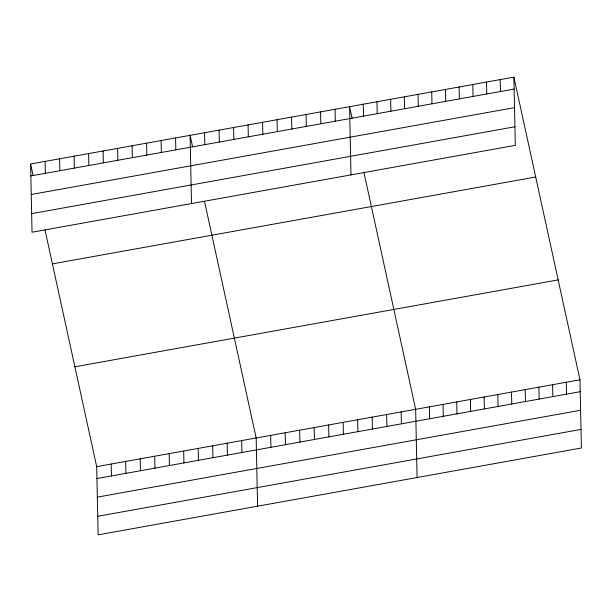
<?xml version="1.0" encoding="UTF-8"?>
<svg xmlns="http://www.w3.org/2000/svg" width="612" height="612" viewBox="0 0 612 612"><rect width="100%" height="100%" fill="white"/><g stroke="black" fill="none" stroke-linecap="round" stroke-linejoin="round"><path stroke-width="0.92" d="M513.889 77.143L515.312 145.35L32.031 232.223L30.6 164.008L513.889 77.143L579.969 379.777L581.4 447.992L98.111 534.857L96.688 466.65L45.013 229.997M30.852 175.919L514.134 89.046M31.235 194.501L514.524 107.628M31.64 213.642L514.929 126.768M52.41 263.879L535.691 177.006M74.878 366.779L558.167 279.906M96.688 466.65L579.969 379.777M96.933 478.561L580.222 391.688M97.323 497.135L580.612 410.262M97.721 516.283L581.01 429.41M352.099 118.269L349.567 106.679L350.997 174.887M363.979 172.66L415.655 409.313L417.086 477.528M192.619 146.934L190.087 135.344L191.51 203.559M204.492 201.333L256.168 437.978L257.598 506.193M30.6 164.008L33.132 175.606M566.276 382.24L566.528 394.143M552.582 384.696L552.835 396.607M538.889 387.159L539.141 399.07M525.195 389.622L525.448 401.533M511.502 392.085L511.754 403.989M500.195 79.598L500.44 91.509M497.816 394.541L498.061 406.452M486.502 82.062L486.747 93.973M484.123 397.004L484.367 408.915M472.808 84.525L473.053 96.436M470.429 399.468L470.674 411.379M459.115 86.988L459.367 98.892M456.736 401.931L456.98 413.834M445.421 89.444L445.674 101.355M443.042 404.387L443.287 416.298M431.728 91.907L431.98 103.818M429.349 406.85L429.593 418.761M418.034 94.37L418.287 106.281M404.341 96.834L404.593 108.737M401.158 411.922L401.403 423.825M390.647 99.289L390.9 111.2M386.654 414.523L386.906 426.434M376.954 101.753L377.206 113.664M372.157 417.132L372.41 429.043M363.26 104.216L363.513 116.127M357.66 419.74L357.905 431.644M343.164 422.341L343.409 434.252M335.07 109.28L335.322 121.191M328.659 424.95L328.912 436.861M320.573 111.889L320.818 123.8M314.163 427.558L314.415 439.462M306.077 114.498L306.321 126.401M299.666 430.159L299.918 442.071M291.572 117.099L291.825 129.01M285.169 432.768L285.414 444.679M277.075 119.707L277.328 131.618M270.665 435.377L270.917 447.28M262.579 122.316L262.823 134.219M248.082 124.917L248.327 136.828M241.671 440.586L241.924 452.498M233.577 127.525L233.83 139.437M227.174 443.195L227.419 455.099M219.081 130.134L219.333 142.038M212.67 445.796L212.922 457.707M204.584 132.735L204.836 144.646M198.173 448.405L198.426 460.316M183.677 451.013L183.929 462.917M175.583 137.952L175.835 149.856M169.18 453.614L169.425 465.525M161.086 140.553L161.339 152.465M154.675 456.223L154.928 468.134M146.589 143.162L146.842 155.073M140.179 458.832L140.431 470.735M132.093 145.771L132.337 157.674M125.682 461.433L125.934 473.344M117.588 148.372L117.841 160.283M111.185 464.041L111.43 475.952M103.091 150.98L103.344 162.891M88.595 153.589L88.847 165.5M74.098 156.19L74.343 168.101M59.594 158.799L59.846 170.71M45.097 161.407L45.349 173.318"/></g></svg>
